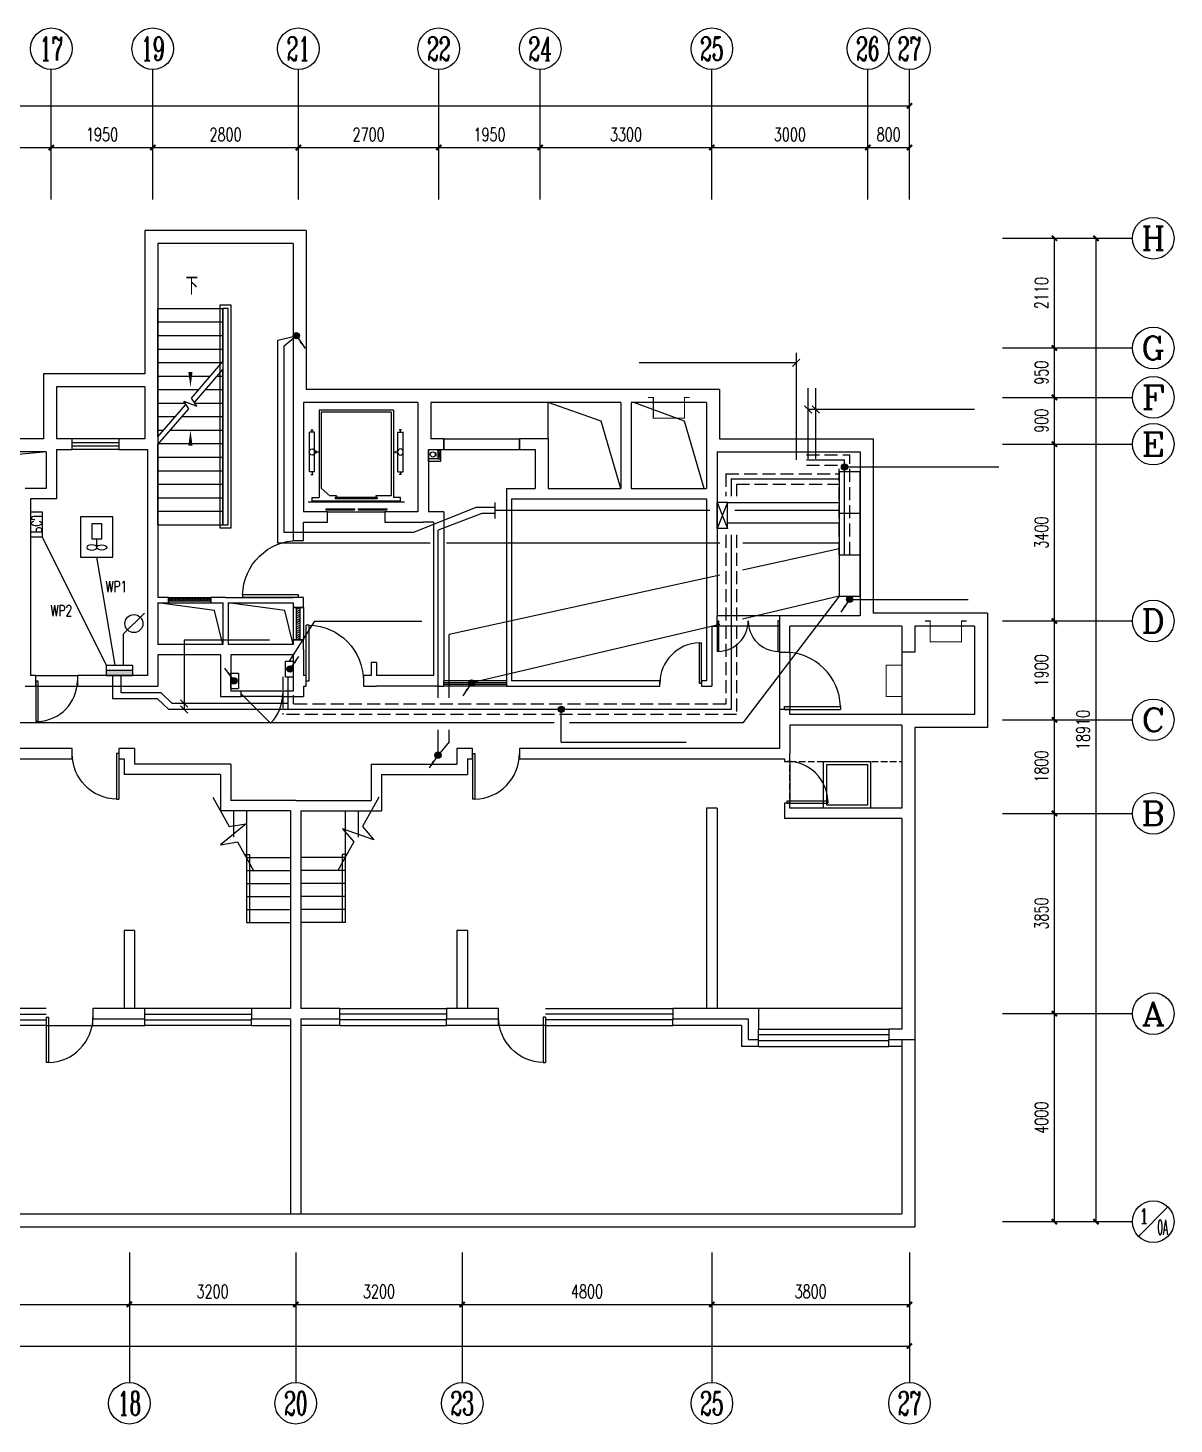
# Model space of a CAD drawing. Extents: x 4483303 to 4539489, y -357872 to -329812.
# Drawn here: x 4517452 to 4539489, y -356658 to -329812 of the extents above; entities that cross this region are included whole.
import ezdxf
from ezdxf.enums import TextEntityAlignment as Align

# ---------------------------------------------------------------- set-up
doc = ezdxf.new("R2010")
doc.units = 0
doc.header["$LTSCALE"] = 1000
doc.header["$MEASUREMENT"] = 0
doc.linetypes.add('2标准层左边户_t8$0$DASH', pattern=[0.35, 0.25, -0.1])
doc.linetypes.add('DASH', pattern=[0.35, 0.25, -0.1])
for name, color, linetype in [('LAYER1', 4, 'Continuous'), ('LAYER11', 7, 'Continuous'), ('LAYER2', 7, 'Continuous'), ('LAYER3', 7, 'Continuous'), ('LAYER6', 7, 'Continuous'), ('LAYER7', 7, 'Continuous'), ('LH', 3, 'Continuous'), ('SURFACE', 6, 'Continuous'), ('TEL_TEXT', 7, 'Continuous'), ('VP', 7, 'Continuous'), ('图层1', 7, 'Continuous'), ('图层2', 7, 'Continuous'), ('图层4', 7, 'Continuous'), ('图层6', 7, 'Continuous')]:
    doc.layers.add(name, color=color, linetype=linetype)
doc.styles.add('_HZTXT', font='simplex.shx', dxfattribs={"width": 0.8, "bigfont": 'HZTXT.shx'})
doc.styles.add('_TCH_AXIS', font='COMPLEX', dxfattribs={"bigfont": 'GBCBIG'})
doc.styles.add('_TCH_DIM', font='SIMPLEX', dxfattribs={"bigfont": 'GBCBIG'})
doc.styles.add('_TCH_DIM_T3', font='SIMPLEX', dxfattribs={"width": 0.705882, "bigfont": 'GBCBIG'})

# ---------------------------------------------------------------- blocks, each defined once
blk = doc.blocks.new('A$C22867956')
at = {"layer": '图层1'}
blk.add_hatch(color=4, dxfattribs=at).paths.add_polyline_path([(200, 500), (100, 500), (100, 0), (200, 0)])
at = {"layer": 'LAYER1', "color": 7, "linetype": 'Continuous', "ltscale": 0.001}
for p, q in [((0, 0), (0, 500)), ((200, 0), (200, 500))]:
    blk.add_line(p, q, dxfattribs=at)
at = {"layer": 'LAYER7', "color": 7}
for p, q in [((0, 500), (200, 500)), ((200, 0), (0, 0))]:
    blk.add_line(p, q, dxfattribs=at)
at = {"layer": '图层1', "color": 4}
blk.add_line((100, 500), (100, 0), dxfattribs=at)
blk = doc.blocks.new('A$C0D7F08BC')
at = {"layer": 'LAYER7', "color": 3, "linetype": 'Continuous', "ltscale": 0.001}
for p, q in [((0, 800), (0, 0)), ((400, 800), (0, 800)), ((400, 800), (0, 800)), ((400, 800), (0, 800)), ((400, 0), (400, 800)), ((400, 0), (0, 0)), ((400, 0), (0, 0))]:
    blk.add_line(p, q, dxfattribs=at)
blk = doc.blocks.new('A$C0AAC2A4A')
at = {"layer": 'VP', "color": 3}
for p, q in [((480, 225), (0, 225)), ((0, 0), (0, 225)), ((480, 0), (0, 0)), ((480, 0), (480, 225))]:
    blk.add_line(p, q, dxfattribs=at)
at = {"layer": 'LAYER7', "color": 7, "linetype": 'Continuous', "ltscale": 0.001, "style": '_HZTXT', "width": 0.7}
blk.add_text('PCJ', height=200, dxfattribs=at).set_placement((66, 16, 0))
blk = doc.blocks.new('_ArchTick')
at = {"color": 0, "linetype": 'ByBlock', "const_width": 0.4}
blk.add_lwpolyline([(-0.5, -0.5), (0.5, 0.5)], dxfattribs=at)
blk = doc.blocks.new('A$C489F0888')
at = {"layer": 'LAYER7', "color": 3, "linetype": 'Continuous', "ltscale": 0.001}
for p, q in [((0, 500), (0, 0)), ((0, 0), (200, 500)), ((200, 0), (0, 500)), ((0, 500), (200, 500)), ((200, 500), (200, 0)), ((0, 0), (200, 0))]:
    blk.add_line(p, q, dxfattribs=at)
blk = doc.blocks.new('A$C0DC446C9')
at = {"layer": 'LAYER6', "color": 7}
blk.add_line((473, 275), (473, 522), dxfattribs=at)
at = {"layer": 'LAYER6', "color": 7, "elevation": 0}
blk.add_lwpolyline([(617, 522), (617, 958), (329, 958), (329, 522)], close=True, dxfattribs=at)
at = {"layer": 'LAYER7', "color": 3, "linetype": 'Continuous', "ltscale": 0.001}
for p, q in [((0, 1156, 0), (0, 0, 0)), ((934, 1156, 0), (0, 1156, 0)), ((934, 0, 0), (934, 1156, 0)), ((0, 0, 0), (934, 0, 0))]:
    blk.add_line(p, q, dxfattribs=at)
blk = doc.blocks.new('A$C7C604E3F')
at = {"layer": 'LAYER6', "color": 7, "extrusion": (0, 0, -1)}
blk.add_ellipse((184, 411), major_axis=(0, -95.5), ratio=0.518078, dxfattribs=at)
at = {"layer": 'LAYER6', "color": 7}
blk.add_ellipse((184, 220), major_axis=(0, 95.5), ratio=0.518078, dxfattribs=at)
at = {"layer": '图层2', "color": 4, "xscale": -0.6666599999880419, "yscale": 0.6666599999880419, "zscale": 0.6666600000000001, "rotation": 270}
blk.add_blockref('A$C0DC446C9', (0, 0), dxfattribs=at)
blk = doc.blocks.new('A$C71E732F8')
at = {"layer": '图层1', "color": 3}
for p, q in [((0, 300), (150, 300)), ((0, 0), (0, 300)), ((150, 300), (150, 0)), ((0, 0), (150, 0))]:
    blk.add_line(p, q, dxfattribs=at)
blk = doc.blocks.new('$TCHSYS$WIN2D')
for p, q in [((-0.5, 0.5), (0.5, 0.5)), ((0.5, 0.167), (-0.5, 0.167)), ((0.5, -0.167), (-0.5, -0.167)), ((-0.5, -0.5), (0.5, -0.5))]:
    blk.add_line(p, q)
blk = doc.blocks.new('$TCHSYS$DOOR2D')
for p, q in [((0.45, 0.975), (0.5, 0.975)), ((0.45, 0), (0.45, 0.975)), ((0.5, 0), (0.5, 0.975)), ((0.5, 0), (0.45, 0))]:
    blk.add_line(p, q)
at = {"lineweight": 13}
blk.add_arc((0.475, 0), 0.975, 91.4693, 180, dxfattribs=at)
blk = doc.blocks.new('$WINLIB2D$00000039')
at = {"color": 0}
for points in [[(-0.5, 0.5), (-0.5, -0.5)], [(0.5, 0.5), (-0.5, 0.5)], [(0.5, -0.5), (0.5, 0.5)], [(-0.5, 0.167), (0.5, 0.167)], [(-0.452, -0.167), (-0.5, 0.084)], [(-0.384, -0.167), (-0.448, 0.167)], [(-0.316, -0.167), (-0.38, 0.167)], [(-0.248, -0.167), (-0.312, 0.167)], [(-0.18, -0.167), (-0.244, 0.167)], [(-0.112, -0.167), (-0.176, 0.167)], [(-0.044, -0.167), (-0.108, 0.167)], [(0.024, -0.167), (-0.04, 0.167)], [(0.092, -0.167), (0.028, 0.167)], [(0.16, -0.167), (0.096, 0.167)], [(0.228, -0.167), (0.164, 0.167)], [(0.296, -0.167), (0.232, 0.167)], [(0.364, -0.167), (0.3, 0.167)], [(0.432, -0.167), (0.368, 0.167)], [(0.5, -0.167), (0.436, 0.167)], [(-0.5, -0.167), (0.5, -0.167)], [(0.5, -0.5), (-0.5, -0.5)]]:
    blk.add_lwpolyline(points, dxfattribs=at)
blk = doc.blocks.new('$DorLib2D$00000114')
at = {"color": 0}
blk.add_line((0.5, 0), (-0.207, 0.707), dxfattribs=at)
blk.add_arc((0.5, 0), 1, 135, 180, dxfattribs=at)
blk = doc.blocks.new('$DorLib2D$00000001')
for p, q in [((0.45, 0.975), (0.5, 0.975)), ((0.45, 0), (0.45, 0.975)), ((0.5, 0), (0.5, 0.975)), ((0.5, 0), (0.45, 0))]:
    blk.add_line(p, q)
at = {"lineweight": 13}
blk.add_arc((0.475, 0), 0.975, 91.4693, 180, dxfattribs=at)
blk = doc.blocks.new('$DORLIB2D$00000127')
at = {"color": 0}
for points in [[(-0.533, 0.795), (-0.533, 0.69)], [(-0.033, 0.795), (-0.533, 0.795)], [(-0.033, 0.795), (-0.033, 0.69)], [(0.533, 0.795), (0.033, 0.795)], [(0.033, 0.795), (0.033, 0.69)], [(0.533, 0.795), (0.533, 0.69)], [(-0.033, 0.69), (-0.533, 0.69)], [(0.5, 0.5), (-0.5, 0.5)], [(0.533, 0.69), (0.033, 0.69)]]:
    blk.add_lwpolyline(points, dxfattribs=at)
blk = doc.blocks.new('$DorLib2D$00000002')
for p, q in [((-0.5, 0), (-0.5, 0.4875)), ((-0.475, 0.4875), (-0.5, 0.4875)), ((-0.475, 0), (-0.475, 0.4875)), ((0.475, 0), (0.475, 0.4875)), ((0.475, 0.4875), (0.5, 0.4875)), ((0.5, 0), (0.5, 0.4875)), ((-0.5, 0), (-0.475, 0)), ((0.5, 0), (0.475, 0))]:
    blk.add_line(p, q)
at = {"lineweight": 13}
for centre, start, end in [((-0.4875, 0), 0, 88.53072), ((0.4875, 0), 91.46928, 180)]:
    blk.add_arc(centre, 0.4875, start, end, dxfattribs=at)

msp = doc.modelspace()

# ---------------------------------------------------------------- hatches: boundary and pattern name
at = {"layer": 'LAYER3'}
h = msp.add_hatch(color=0, dxfattribs=at)
edge = h.paths.add_edge_path()
edge.add_arc((4522612, -335731), 60, 0, 360)
h = msp.add_hatch(color=0, dxfattribs=at)
edge = h.paths.add_edge_path()
edge.add_arc((4533152, -338254), 60, 0, 360)
h = msp.add_hatch(color=0, dxfattribs=at)
edge = h.paths.add_edge_path()
edge.add_arc((4533252, -340801), 60, 0, 360)
h = msp.add_hatch(color=0, dxfattribs=at)
edge = h.paths.add_edge_path()
edge.add_arc((4522492, -342141), 60, 0, 360)
h = msp.add_hatch(color=0, dxfattribs=at)
edge = h.paths.add_edge_path()
edge.add_arc((4521412, -342366), 60, 0, 360)
h = msp.add_hatch(color=0, dxfattribs=at)
edge = h.paths.add_edge_path()
edge.add_arc((4525984, -342406), 60, 0, 360)
h = msp.add_hatch(color=0, dxfattribs=at)
edge = h.paths.add_edge_path()
edge.add_arc((4527706, -342916), 60, 0, 360)
h = msp.add_hatch(color=0, dxfattribs=at)
edge = h.paths.add_edge_path()
edge.add_arc((4525337, -343796), 60, 0, 360)

# ---------------------------------------------------------------- linework, layer by layer
at = {"color": 7}
for p, q in [((4517902, -333112), (4517902, -330612)), ((4519852, -333112), (4519852, -330612)), ((4522652, -333112), (4522652, -330612)), ((4525352, -333112), (4525352, -330612)), ((4527302, -333112), (4527302, -330612)), ((4530602, -333112), (4530602, -330612)), ((4533602, -333112), (4533602, -330612)), ((4534402, -333112), (4534402, -330612)), ((4534402, -333112), (4534402, -331062)), ((4487202, -331312), (4534402, -331312)), ((4517902, -333112), (4517902, -331862)), ((4517902, -333112), (4517902, -331862)), ((4519852, -333112), (4519852, -331862)), ((4519852, -333112), (4519852, -331862)), ((4522652, -333112), (4522652, -331862)), ((4522652, -333112), (4522652, -331862)), ((4525352, -333112), (4525352, -331862)), ((4525352, -333112), (4525352, -331862)), ((4527302, -333112), (4527302, -331862)), ((4527302, -333112), (4527302, -331862)), ((4530602, -333112), (4530602, -331862)), ((4530602, -333112), (4530602, -331862)), ((4533602, -333112), (4533602, -331862)), ((4533602, -333112), (4533602, -331862)), ((4534402, -333112), (4534402, -331862)), ((4514602, -332112), (4517902, -332112)), ((4517902, -332112), (4519852, -332112)), ((4519852, -332112), (4522652, -332112)), ((4522652, -332112), (4525352, -332112)), ((4525352, -332112), (4527302, -332112)), ((4527302, -332112), (4530602, -332112)), ((4530602, -332112), (4533602, -332112)), ((4533602, -332112), (4534402, -332112)), ((4519702, -333706), (4519702, -336466)), ((4522802, -333706), (4519702, -333706)), ((4519952, -333956), (4519952, -336566)), ((4522552, -333956), (4519952, -333956)), ((4522552, -333956), (4522552, -336916)), ((4522802, -333706), (4522802, -336766)), ((4536189, -333856), (4538689, -333856)), ((4536189, -333856), (4538239, -333856)), ((4536189, -333856), (4537439, -333856)), ((4537189, -335966), (4537189, -333856)), ((4537989, -352766), (4537989, -333856)), ((4519952, -337672), (4519952, -335206)), ((4519952, -335206), (4521202, -335206)), ((4521202, -336228), (4521202, -335206)), ((4519952, -335466), (4521202, -335466)), ((4519952, -335726), (4521202, -335726)), ((4519952, -335986), (4521202, -335986)), ((4536189, -335966), (4538689, -335966)), ((4536189, -335966), (4537439, -335966)), ((4536189, -335966), (4537439, -335966)), ((4537189, -336916), (4537189, -335966)), ((4519952, -336246), (4521186, -336246)), ((4520594, -336931), (4521202, -336228)), ((4520652, -337016), (4521202, -336381)), ((4521202, -339366), (4521202, -336381)), ((4517752, -336466), (4517752, -337716)), ((4519702, -336466), (4517752, -336466)), ((4519952, -336506), (4520961, -336506)), ((4519952, -336566), (4519952, -337816)), ((4521093, -336506), (4521202, -336506)), ((4518002, -336716), (4518002, -337716)), ((4519702, -336716), (4518002, -336716)), ((4519702, -336716), (4519702, -337716)), ((4519952, -336766), (4520736, -336766)), ((4520868, -336766), (4521202, -336766)), ((4522552, -336916), (4522552, -339216)), ((4525052, -336766), (4522802, -336766)), ((4528952, -336766), (4525052, -336766)), ((4530752, -336766), (4528952, -336766)), ((4530752, -336766), (4530752, -337716)), ((4536189, -336916), (4538689, -336916)), ((4536189, -336916), (4537439, -336916)), ((4536189, -336916), (4537439, -336916)), ((4537189, -337816), (4537189, -336916)), ((4519952, -337026), (4520472, -337026)), ((4519952, -337672), (4520489, -337051)), ((4519952, -337824), (4520547, -337137)), ((4520547, -337137), (4520447, -336989)), ((4520447, -336989), (4520698, -337085)), ((4520698, -337085), (4520594, -336931)), ((4520659, -337026), (4521202, -337026)), ((4522752, -337016), (4522752, -339116)), ((4524952, -337016), (4522752, -337016)), ((4524479, -337164), (4523050, -337164)), ((4523050, -337164), (4523050, -338839)), ((4524479, -337164), (4524479, -338839)), ((4524952, -337016), (4524952, -337816)), ((4525202, -337016), (4525202, -337716)), ((4528852, -337016), (4525202, -337016)), ((4527452, -337716), (4527452, -337016)), ((4528852, -337016), (4528852, -338666)), ((4529052, -337016), (4529052, -338666)), ((4530502, -337016), (4529052, -337016)), ((4530502, -337016), (4530502, -337816)), ((4519952, -337286), (4520286, -337286)), ((4520418, -337286), (4521202, -337286)), ((4524437, -337202), (4523092, -337202)), ((4523092, -337202), (4523092, -338660)), ((4524437, -337202), (4524437, -338808)), ((4517752, -337716), (4514602, -337716)), ((4518302, -337716), (4518002, -337716)), ((4518302, -337916), (4518302, -337716)), ((4519702, -337716), (4519202, -337716)), ((4519202, -337716), (4519202, -337916)), ((4519952, -337546), (4520061, -337546)), ((4520193, -337546), (4521202, -337546)), ((4522865, -338345), (4522865, -337588)), ((4522965, -337588), (4522865, -337588)), ((4522892, -337538), (4522938, -337538)), ((4522915, -337588), (4522915, -337538)), ((4522965, -338345), (4522965, -337588)), ((4524564, -338345), (4524564, -337588)), ((4524564, -337588), (4524664, -337588)), ((4524637, -337538), (4524591, -337538)), ((4524614, -337588), (4524614, -337538)), ((4524664, -338345), (4524664, -337588)), ((4525452, -337716), (4525202, -337716)), ((4525452, -337916), (4525452, -337716)), ((4525452, -337716, 800), (4526902, -337716, 800)), ((4527452, -337716), (4526902, -337716)), ((4526902, -337716), (4526902, -337916)), ((4527452, -337716), (4527452, -338666)), ((4530752, -337716), (4533702, -337716)), ((4533702, -337716), (4533702, -341066)), ((4517802, -337966), (4514702, -337966)), ((4517802, -337966), (4517802, -338666)), ((4518002, -337916), (4518002, -338866)), ((4518002, -337916), (4518302, -337916)), ((4519202, -337916), (4519752, -337916)), ((4519752, -337916), (4519752, -340866)), ((4519952, -337816), (4519952, -340766)), ((4519952, -339366), (4519952, -337824)), ((4519968, -337806), (4521202, -337806)), ((4522999, -337990), (4522999, -337944)), ((4523050, -337967), (4522999, -337967)), ((4524479, -337967), (4524530, -337967)), ((4524530, -337990), (4524530, -337944)), ((4524952, -337816), (4524952, -339116)), ((4525152, -337916), (4525452, -337916)), ((4525152, -337916), (4525152, -339116)), ((4525452, -337916, 800), (4526902, -337916, 800)), ((4526902, -337916), (4527202, -337916)), ((4527202, -337916), (4527202, -338666)), ((4530502, -337816), (4530502, -338666)), ((4530702, -337966), (4533452, -337966)), ((4530702, -337966), (4530702, -338766)), ((4533452, -337966), (4533452, -341116)), ((4536189, -337816), (4538689, -337816)), ((4536189, -337816), (4537439, -337816)), ((4536189, -337816), (4537439, -337816)), ((4537189, -341216), (4537189, -337816)), ((4519952, -338066), (4521202, -338066)), ((4519952, -338326), (4521202, -338326)), ((4522965, -338345), (4522865, -338345)), ((4522892, -338396), (4522938, -338396)), ((4522915, -338345), (4522915, -338396)), ((4524564, -338345), (4524664, -338345)), ((4524637, -338396), (4524591, -338396)), ((4524614, -338345), (4524614, -338396)), ((4517802, -338666), (4517402, -338666)), ((4519952, -338586), (4521202, -338586)), ((4523255, -338808), (4523092, -338660)), ((4526652, -338666), (4527202, -338666)), ((4526652, -338666), (4526652, -342366)), ((4527452, -338666), (4528852, -338666)), ((4529052, -338666), (4530502, -338666)), ((4530702, -338766), (4530702, -341116)), ((4517502, -338866), (4517502, -342266)), ((4518002, -338866), (4517502, -338866)), ((4519952, -338846), (4521202, -338846)), ((4524690, -338932), (4522840, -338932)), ((4522915, -338839), (4523050, -338839)), ((4522915, -338909), (4522915, -338839)), ((4524614, -338909), (4522915, -338909)), ((4523386, -338808), (4523255, -338808)), ((4524168, -338839), (4523361, -338839)), ((4523361, -338839), (4523361, -338870)), ((4524168, -338870), (4523361, -338870)), ((4523386, -338808), (4523386, -338839)), ((4524143, -338808), (4524143, -338839)), ((4524437, -338808), (4524143, -338808)), ((4524168, -338839), (4524168, -338870)), ((4524614, -338839), (4524479, -338839)), ((4524614, -338909), (4524614, -338839)), ((4526752, -338866), (4527302, -338866)), ((4526752, -338866), (4526752, -342366)), ((4527302, -338866), (4528952, -338866)), ((4528952, -338866), (4530502, -338866)), ((4530502, -338866), (4530502, -341216)), ((4519952, -339106), (4521202, -339106)), ((4522552, -339216), (4522552, -339666)), ((4523215, -339116), (4522752, -339116)), ((4522752, -339666), (4522752, -339316)), ((4522752, -339316), (4523215, -339316)), ((4523215, -339316), (4523215, -339116)), ((4524952, -339116), (4524315, -339116)), ((4524315, -339116), (4524315, -339316)), ((4524315, -339316), (4525052, -339316)), ((4525252, -339316), (4525052, -339316)), ((4525452, -339116), (4525152, -339116)), ((4525252, -339316), (4525252, -342266)), ((4525452, -339116), (4525452, -342366)), ((4519952, -339366), (4521202, -339366)), ((4522552, -339666), (4522752, -339666)), ((4519752, -340866), (4519752, -341766)), ((4520152, -340766), (4519952, -340766)), ((4519952, -340866), (4520152, -340866)), ((4519952, -340866), (4519952, -341666)), ((4520152, -340866), (4520152, -340766)), ((4521251, -340766), (4520972, -340766)), ((4520972, -340766), (4520972, -340866)), ((4520972, -340866), (4521202, -340866)), ((4521202, -340866), (4521202, -341666)), ((4521251, -340766), (4522552, -340766)), ((4521302, -340866), (4521302, -341666)), ((4521302, -340866), (4522552, -340866)), ((4522752, -340766), (4522552, -340766)), ((4522552, -340866), (4522552, -340956)), ((4522752, -340866), (4522752, -340766)), ((4522752, -340956), (4522752, -340866)), ((4522552, -340956), (4522752, -340956)), ((4530502, -341216), (4530502, -342366)), ((4531902, -341116), (4530702, -341116)), ((4530702, -341316), (4530702, -341116)), ((4532002, -341116), (4531902, -341116)), ((4531902, -341116), (4531902, -341316)), ((4533452, -341116), (4532002, -341116)), ((4534402, -341066), (4533702, -341066)), ((4535902, -341066), (4534402, -341066)), ((4535902, -341066), (4535902, -343266)), ((4536189, -341216), (4538689, -341216)), ((4536189, -341216), (4537439, -341216)), ((4536189, -341216), (4537439, -341216)), ((4537189, -343116), (4537189, -341216)), ((4530602, -341316), (4530702, -341316)), ((4530602, -341316), (4530602, -342466)), ((4531902, -341316), (4530702, -341316)), ((4531902, -341316), (4531902, -341816)), ((4533602, -341316), (4532102, -341316)), ((4532102, -341816), (4532102, -341316)), ((4534252, -341316), (4533602, -341316)), ((4534252, -341316), (4534252, -341816)), ((4534502, -341316), (4534502, -341816)), ((4535652, -341316), (4534502, -341316)), ((4535652, -341316), (4535652, -343016)), ((4521202, -341666), (4519952, -341666)), ((4522552, -341666), (4521302, -341666)), ((4522752, -341576), (4522552, -341576)), ((4522552, -341576), (4522552, -341666)), ((4522752, -341766), (4522752, -341576)), ((4519752, -341766), (4519752, -342266)), ((4521152, -341866), (4519952, -341866)), ((4519952, -341866), (4519952, -342466)), ((4521152, -341866), (4521152, -342666)), ((4522552, -341866), (4521352, -341866)), ((4521352, -341866), (4521352, -342566)), ((4522552, -341866), (4522552, -342366)), ((4522752, -341766), (4522752, -342266)), ((4524052, -342016), (4524052, -342266)), ((4524152, -342016), (4524052, -342016)), ((4524152, -342016), (4524152, -342266)), ((4531902, -341816), (4532102, -341816)), ((4531902, -341816), (4531902, -342916)), ((4532102, -341816), (4532102, -342916)), ((4534252, -341816), (4534252, -343016)), ((4534502, -341816), (4534252, -341816)), ((4517602, -342266), (4517502, -342266)), ((4517602, -342266), (4518402, -342266)), ((4517602, -342466), (4517602, -342266)), ((4519752, -342266), (4518402, -342266)), ((4518402, -342266), (4518402, -342466)), ((4522802, -342266), (4522752, -342266)), ((4522802, -342466), (4522802, -342266)), ((4524052, -342266), (4523902, -342266)), ((4523902, -342266), (4523902, -342466)), ((4525252, -342266), (4524152, -342266)), ((4517402, -342466), (4517602, -342466)), ((4517602, -342466), (4518402, -342466)), ((4518402, -342466), (4519952, -342466)), ((4522552, -342366), (4522552, -342566)), ((4522752, -342466), (4522802, -342466)), ((4522752, -342466), (4522752, -342666)), ((4523902, -342466), (4524152, -342466)), ((4525352, -342466), (4524152, -342466)), ((4525352, -342466), (4525452, -342466)), ((4525452, -342466), (4525452, -342366)), ((4526652, -342366), (4526652, -342466)), ((4526652, -342466), (4526752, -342466)), ((4529602, -342366), (4526752, -342366)), ((4526752, -342466), (4529602, -342466)), ((4529602, -342466), (4529602, -342366)), ((4530502, -342366), (4530402, -342366)), ((4530402, -342366), (4530402, -342466)), ((4530402, -342466), (4530602, -342466)), ((4521152, -342666), (4521552, -342666)), ((4521552, -342566), (4521352, -342566)), ((4521552, -342666), (4521552, -342566)), ((4522352, -342566), (4521552, -342566)), ((4522352, -342666), (4521552, -342666)), ((4522552, -342566), (4522352, -342566)), ((4522352, -342566), (4522352, -342666)), ((4522352, -342666), (4522752, -342666)), ((4532102, -342916), (4531902, -342916)), ((4531902, -342916), (4531902, -343116)), ((4532102, -343016), (4532102, -342916)), ((4534402, -343016), (4532102, -343016)), ((4535652, -343016), (4534402, -343016)), ((4531902, -343116), (4531902, -343666)), ((4532102, -343216), (4532102, -343766)), ((4534252, -343216), (4532102, -343216)), ((4534252, -343216), (4534252, -344816)), ((4534502, -343266), (4534502, -344916)), ((4535902, -343266), (4534502, -343266)), ((4536189, -343116), (4538689, -343116)), ((4536189, -343116), (4537439, -343116)), ((4536189, -343116), (4537439, -343116)), ((4537189, -344916), (4537189, -343116)), ((4513202, -343866), (4518302, -343866)), ((4518302, -343666), (4513302, -343666)), ((4518302, -343866), (4518302, -343666)), ((4519502, -343666), (4519202, -343666)), ((4519202, -343666), (4519202, -343866)), ((4519202, -343866), (4519302, -343866)), ((4519302, -343866), (4519302, -344166)), ((4519502, -343666), (4519502, -343966)), ((4525702, -343666), (4525702, -343966)), ((4526002, -343666), (4525702, -343666)), ((4525902, -343866), (4525902, -344166)), ((4525902, -343866), (4526002, -343866)), ((4526002, -343866), (4526002, -343666)), ((4531902, -343666), (4526902, -343666)), ((4526902, -343666), (4526902, -343866)), ((4526902, -343866), (4532002, -343866)), ((4532002, -343866), (4532002, -343916)), ((4532102, -343916), (4532102, -343766)), ((4521152, -344166), (4519302, -344166)), ((4521352, -343966), (4519502, -343966)), ((4521152, -344166), (4521152, -344866)), ((4521352, -343966), (4521352, -344666)), ((4524052, -343966), (4525702, -343966)), ((4524052, -343966), (4524052, -344666)), ((4524252, -344166), (4525902, -344166)), ((4524252, -344166), (4524252, -344866)), ((4532002, -343916), (4532102, -343916)), ((4532102, -343916), (4532102, -344716)), ((4522602, -344666), (4521352, -344666)), ((4522602, -344666), (4524052, -344666)), ((4522502, -344866), (4521152, -344866)), ((4521402, -344866), (4521402, -345370)), ((4521652, -344866), (4521652, -345766)), ((4522502, -344866), (4522502, -348666)), ((4522702, -344866), (4524252, -344866)), ((4522702, -344866), (4522702, -348666)), ((4523552, -344866), (4523552, -345766)), ((4523802, -344866), (4523802, -345370)), ((4530502, -344816), (4530502, -348666)), ((4530702, -344816), (4530502, -344816)), ((4530702, -344816), (4530702, -348666)), ((4532102, -344716), (4532002, -344716)), ((4532002, -344716), (4532002, -345016)), ((4532102, -344816), (4532102, -344716)), ((4534252, -344816), (4532102, -344816)), ((4534502, -344916), (4534502, -349266)), ((4536189, -344916), (4538689, -344916)), ((4536189, -344916), (4537439, -344916)), ((4536189, -344916), (4537439, -344916)), ((4537189, -348766), (4537189, -344916)), ((4534252, -345016), (4532002, -345016)), ((4534252, -345016), (4534252, -349066)), ((4521619, -345706), (4521712, -345706)), ((4521652, -345766), (4522502, -345766)), ((4521712, -345706), (4521712, -347016)), ((4523552, -345766), (4522702, -345766)), ((4523585, -345706), (4523492, -345706)), ((4523492, -345706), (4523492, -347016)), ((4521652, -346016), (4522502, -346016)), ((4523552, -346016), (4522702, -346016)), ((4521652, -346266), (4522502, -346266)), ((4523552, -346266), (4522702, -346266)), ((4521652, -346516), (4522502, -346516)), ((4523552, -346516), (4522702, -346516)), ((4521652, -346766), (4522502, -346766)), ((4523552, -346766), (4522702, -346766)), ((4521652, -347016), (4522502, -347016)), ((4523552, -347016), (4522702, -347016)), ((4519302, -347166), (4519302, -348666)), ((4519502, -347166), (4519302, -347166)), ((4519502, -347166), (4519502, -348666)), ((4525702, -347166), (4525702, -348666)), ((4525902, -347166), (4525702, -347166)), ((4525902, -347166), (4525902, -348666)), ((4519702, -348666), (4518702, -348666)), ((4518702, -348666), (4518702, -348866)), ((4519502, -348666), (4519302, -348666)), ((4519702, -348866), (4519702, -348666)), ((4522502, -348666), (4521752, -348666)), ((4521752, -348666), (4521752, -348866)), ((4523452, -348666), (4522702, -348666)), ((4523452, -348866), (4523452, -348666)), ((4526502, -348666), (4525502, -348666)), ((4525502, -348666), (4525502, -348866)), ((4525902, -348666), (4525702, -348666)), ((4526502, -348866), (4526502, -348666)), ((4531502, -348666), (4529852, -348666)), ((4529852, -348666), (4529852, -348866)), ((4530702, -348666), (4530502, -348666)), ((4534252, -348666), (4531502, -348666)), ((4531502, -348666), (4531502, -349066)), ((4517802, -348996), (4518702, -348996)), ((4518702, -348866), (4519702, -348866)), ((4521752, -348866), (4522502, -348866)), ((4522502, -348866), (4522502, -352616)), ((4522702, -348866), (4523452, -348866)), ((4522702, -348866), (4522702, -352616)), ((4525502, -348866), (4526502, -348866)), ((4527402, -348996), (4526502, -348996)), ((4529852, -348866), (4531302, -348866)), ((4531302, -348866), (4531302, -349266)), ((4536189, -348766), (4538689, -348766)), ((4536189, -348766), (4537439, -348766)), ((4536189, -348766), (4537439, -348766)), ((4537189, -352766), (4537189, -348766)), ((4531302, -349266), (4531502, -349266)), ((4531502, -349266), (4531502, -349066)), ((4531502, -349066), (4531502, -349066)), ((4534252, -349066), (4534002, -349066)), ((4534002, -349066), (4534002, -349266)), ((4534002, -349266), (4534502, -349266)), ((4534252, -349266), (4534252, -352616)), ((4534502, -349266), (4534502, -352866)), ((4538807, -353049), (4539372, -352483)), ((4510802, -352616), (4522602, -352616)), ((4522602, -352616), (4534252, -352616)), ((4510802, -352866), (4522602, -352866)), ((4522602, -352866), (4534502, -352866)), ((4536189, -352766), (4538689, -352766)), ((4536189, -352766), (4538239, -352766)), ((4536189, -352766), (4537439, -352766)), ((4519402, -353358), (4519402, -355858)), ((4519402, -353358), (4519402, -354608)), ((4519402, -353358), (4519402, -354608)), ((4522602, -353358), (4522602, -355858)), ((4522602, -353358), (4522602, -354608)), ((4522602, -353358), (4522602, -354608)), ((4525802, -353358), (4525802, -355858)), ((4525802, -353358), (4525802, -354608)), ((4525802, -353358), (4525802, -354608)), ((4530602, -353358), (4530602, -355858)), ((4530602, -353358), (4530602, -354608)), ((4530602, -353358), (4530602, -354608)), ((4534402, -353358), (4534402, -355858)), ((4534402, -353358), (4534402, -355408)), ((4534402, -353358), (4534402, -354608)), ((4514602, -354358), (4519402, -354358)), ((4519402, -354358), (4522602, -354358)), ((4522602, -354358), (4525802, -354358)), ((4525802, -354358), (4530602, -354358)), ((4530602, -354358), (4534402, -354358)), ((4487202, -355158), (4534402, -355158))]:
    msp.add_line(p, q, dxfattribs=at)
at = {"color": 7, "linetype": 'DASH'}
for p, q in [((4525452, -337716), (4525452, -337916)), ((4526902, -337916), (4526902, -337716))]:
    msp.add_line(p, q, dxfattribs=at)
at = {"color": 7, "linetype": '2标准层左边户_t8$0$DASH', "ltscale": 10}
for p, q in [((4525382, -338096), (4525332, -337946)), ((4525332, -338096), (4525382, -337946))]:
    msp.add_line(p, q, dxfattribs=at)
at = {"color": 7}
for points in [[(4520577, -335046, 0, 0, 0), (4520577, -336726, 0, 80, 0), (4520577, -336426, 0, 0, 0)], [(4520577, -339526, 0, 0, 0), (4520577, -337546, 0, 80, 0), (4520577, -337846, 0, 0, 0)]]:
    msp.add_lwpolyline(points, format="xyseb", dxfattribs=at)
for points in [[(4521362, -335146), (4521142, -335146), (4521142, -339426), (4521362, -339426)], [(4521302, -335206), (4521202, -335206), (4521202, -339366), (4521302, -339366)], [(4525291, -338039), (4525301, -338039), (4525301, -337989), (4525291, -337989)], [(4533652, -344816), (4532752, -344816), (4532752, -343916), (4533652, -343916)], [(4533592, -344756), (4532812, -344756), (4532812, -343976), (4533592, -343976)]]:
    msp.add_lwpolyline(points, close=True, dxfattribs=at)
at = {"color": 7, "const_width": 20}
for points in [[(4530177, -336916), (4530077, -336916), (4530077, -337316), (4529477, -337316), (4529477, -336916), (4529377, -336916)], [(4534702, -341216), (4534802, -341216), (4534802, -341616), (4535402, -341616), (4535402, -341216), (4535502, -341216)], [(4534252, -342066), (4533952, -342066), (4533952, -342666), (4534252, -342666)]]:
    msp.add_lwpolyline(points, dxfattribs=at)
at = {"color": 7}
for points in [[(4528852, -338666), (4528475, -337371), (4527452, -337016)], [(4530452, -338666), (4530075, -337371), (4529102, -337016)], [(4514752, -338666), (4515118, -338204), (4517752, -337966)], [(4525382, -337916), (4525382, -338146), (4525152, -338146)], [(4525332, -337916), (4525332, -338096), (4525152, -338096)], [(4525152, -338146), (4525152, -337916), (4525382, -337916)], [(4521202, -341666), (4521040, -341015), (4519952, -340866)], [(4522552, -341666), (4522390, -341015), (4521302, -340866)], [(4521006, -344604), (4521320, -345169), (4521651, -345116), (4521154, -345519), (4521484, -345464), (4521798, -346029)], [(4524198, -344604), (4523884, -345169), (4524104, -345422), (4523499, -345213), (4523720, -345464), (4523406, -346029)], [(4521652, -345766), (4521652, -347016)], [(4523552, -345766), (4523552, -347016)]]:
    msp.add_lwpolyline(points, dxfattribs=at)
at = {"color": 7, "linetype": '2标准层左边户_t8$0$DASH', "ltscale": 10}
msp.add_lwpolyline([(4525382, -338096), (4525382, -337946), (4525332, -337946), (4525332, -338096)], close=True, dxfattribs=at)
at = {"color": 7, "linetype": 'DASH', "ltscale": 0.5}
msp.add_lwpolyline([(4532102, -343916), (4534252, -343916), (4534252, -344816), (4532102, -344816)], close=True, dxfattribs=at)
at = {"color": 7}
for centre in [(4517902, -330212), (4519852, -330212), (4522652, -330212), (4525352, -330212), (4527302, -330212), (4530602, -330212), (4533602, -330212), (4534402, -330212), (4539089, -333856), (4539089, -335966), (4539089, -336916), (4539089, -337816), (4539089, -341216), (4539089, -343116), (4539089, -344916), (4539089, -348766), (4539089, -352766), (4519402, -356258), (4522602, -356258), (4525802, -356258), (4530602, -356258), (4534402, -356258)]:
    msp.add_circle(centre, 400, dxfattribs=at)
at = {"color": 7, "ltscale": 30}
msp.add_circle((4525239, -338013), 50, dxfattribs=at)
at = {"color": 7}
msp.add_ellipse((4522915, -337967), major_axis=(0, 60.1), ratio=0.918919, start_param=4.712389, end_param=10.995574, dxfattribs=at)
at = {"color": 7, "extrusion": (0, 0, -1)}
msp.add_ellipse((4524614, -337967), major_axis=(0, 60.1), ratio=0.918919, start_param=-1.570796, end_param=4.712389, dxfattribs=at)
at = {"layer": 'LAYER1', "color": 3}
msp.add_line((4519286, -341470), (4519693, -341063), dxfattribs=at)
msp.add_circle((4519490, -341266), 173, dxfattribs=at)
at = {"layer": 'LAYER11', "color": 7}
for p, q in [((4532227, -336250), (4529205, -336250)), ((4535649, -337151), (4532453, -337151))]:
    msp.add_line(p, q, dxfattribs=at)
at = {"layer": 'LAYER2', "color": 7, "linetype": 'DASH'}
for p, q in [((4532421, -338020), (4533252, -338020)), ((4532421, -338220), (4533052, -338220)), ((4533052, -339941), (4533052, -338220)), ((4533252, -339941), (4533252, -338020)), ((4530874, -338384), (4530874, -338817)), ((4530874, -338384), (4533052, -338384)), ((4531074, -338584), (4531074, -338817)), ((4531074, -338584), (4533052, -338584)), ((4530874, -339556), (4530874, -342816)), ((4531074, -339556), (4531074, -343016)), ((4522352, -342291), (4522352, -343016)), ((4522552, -342291), (4522552, -342816)), ((4530874, -342816), (4522552, -342816)), ((4531074, -343016), (4522352, -343016))]:
    msp.add_line(p, q, dxfattribs=at)
at = {"layer": 'LAYER3', "color": 0}
for p, q in [((4522646, -335780), (4522784, -335977)), ((4533217, -340850), (4533079, -341046)), ((4522526, -342092), (4522664, -341896)), ((4521378, -342317), (4521240, -342121)), ((4525949, -342455), (4525811, -342652)), ((4525303, -343845), (4525165, -344042))]:
    msp.add_line(p, q, dxfattribs=at)
for points in [[(4522784, -335977, 0, 40, 0), (4522696, -335850, 40, 40, 0)], [(4533079, -341046, 0, 40, 0), (4533168, -340920, 40, 40, 0)], [(4522664, -341896, 0, 40, 0), (4522576, -342022, 40, 40, 0)], [(4521240, -342121, 0, 40, 0), (4521329, -342247, 40, 40, 0)], [(4525811, -342652, 0, 40, 0), (4525900, -342525, 40, 40, 0)], [(4525165, -344042, 0, 40, 0), (4525254, -343915, 40, 40, 0)]]:
    msp.add_lwpolyline(points, format="xyseb", dxfattribs=at)
for centre in [(4522612, -335731), (4533152, -338254), (4533252, -340801), (4522492, -342141), (4521412, -342366), (4525984, -342406), (4527706, -342916), (4525337, -343796)]:
    msp.add_circle(centre, 60, dxfattribs=at)
at = {"layer": 'LH', "color": 7, "linetype": 'ByBlock'}
for p, q in [((4532156, -336320), (4532297, -336179)), ((4532524, -337221), (4532382, -337080)), ((4532674, -337221), (4532532, -337080)), ((4520529, -342872), (4520387, -342730)), ((4520529, -342987), (4520387, -342846))]:
    msp.add_line(p, q, dxfattribs=at)
at = {"layer": 'SURFACE'}
for p, q in [((4518702, -348996), (4518702, -348866)), ((4518702, -348996), (4519702, -348996)), ((4519702, -348996), (4519702, -348866)), ((4521752, -348996), (4521752, -348866)), ((4521752, -348996), (4522502, -348996)), ((4523452, -348996), (4522702, -348996)), ((4523452, -348996), (4523452, -348866)), ((4525502, -348996), (4525502, -348866)), ((4526502, -348996), (4525502, -348996)), ((4526502, -348996), (4526502, -348866)), ((4529852, -348996), (4529852, -348866)), ((4531172, -348996), (4529852, -348996)), ((4531172, -348996), (4531172, -349396)), ((4531502, -349396), (4531502, -349266)), ((4534002, -349396), (4534002, -349266)), ((4531502, -349396), (4531172, -349396)), ((4534252, -349396), (4534002, -349396))]:
    msp.add_line(p, q, dxfattribs=at)
at = {"layer": 'TEL_TEXT', "color": 0}
for p, q in [((4533152, -338254), (4536118, -338254)), ((4533312, -340801), (4535532, -340801)), ((4522963, -341219), (4522477, -341991)), ((4522963, -341219), (4525025, -341219)), ((4527706, -343546), (4527706, -342916)), ((4527706, -343546), (4530111, -343546))]:
    msp.add_line(p, q, dxfattribs=at)
at = {"layer": 'TEL_TEXT'}
for p, q in [((4522099, -341586), (4520458, -341586)), ((4520458, -341586), (4520458, -342916))]:
    msp.add_line(p, q, dxfattribs=at)
at = {"layer": '图层1', "color": 4}
for p, q in [((4522259, -335814), (4522612, -335731)), ((4522259, -339721), (4522259, -335814)), ((4522379, -335925), (4522612, -335731)), ((4522379, -339512), (4522379, -335925)), ((4532227, -338115), (4532227, -336062)), ((4532453, -338099), (4532453, -336740)), ((4532603, -338099), (4532603, -336740)), ((4526064, -339036), (4524867, -339512)), ((4526428, -339036), (4526064, -339036)), ((4530902, -338937), (4532327, -338937)), ((4532327, -338937), (4533052, -338937)), ((4526179, -339146), (4525337, -339471)), ((4526428, -339146), (4526179, -339146)), ((4530564, -339091), (4526428, -339091)), ((4530902, -339330), (4532327, -339330)), ((4533052, -339091), (4531042, -339091)), ((4532327, -339330), (4533052, -339330)), ((4518960, -342066), (4517727, -339597)), ((4524867, -339512), (4522379, -339512)), ((4525337, -342158), (4525337, -339471)), ((4525183, -339721), (4522259, -339721)), ((4530757, -339721), (4525500, -339721)), ((4532327, -339721), (4531197, -339721)), ((4533052, -339721), (4532327, -339721)), ((4533052, -339829), (4532327, -339988)), ((4518773, -339986, 0), (4519122, -342066)), ((4532327, -339988), (4531194, -340236)), ((4530754, -340333), (4525551, -341473)), ((4533052, -340741), (4531194, -341178)), ((4533052, -340741), (4531196, -343172)), ((4519286, -341470), (4519286, -342066)), ((4525551, -342696), (4525551, -341473)), ((4530754, -341282), (4525984, -342406)), ((4519077, -342266), (4519077, -342715)), ((4519247, -342600), (4519247, -342266)), ((4525337, -342696), (4525337, -342158)), ((4519945, -342715), (4519077, -342715)), ((4520013, -342600), (4519247, -342600)), ((4520160, -342916), (4519945, -342715)), ((4520228, -342801), (4520013, -342600)), ((4522452, -342801), (4520228, -342801)), ((4522452, -342916), (4520160, -342916)), ((4527573, -343172), (4515330, -343172)), ((4525337, -343796), (4525337, -343309)), ((4525551, -343540), (4525551, -343309)), ((4531196, -343172), (4527868, -343172)), ((4525551, -343540), (4525337, -343796))]:
    msp.add_line(p, q, dxfattribs=at)
at = {"layer": '图层1', "color": 1}
msp.add_line((4526428, -338936), (4526428, -339246), dxfattribs=at)
at = {"layer": '图层6', "color": 1}
for p, q in [((4532421, -338120), (4533152, -338120)), ((4533152, -339941), (4533152, -338120)), ((4530974, -338484), (4530974, -338817)), ((4530974, -338484), (4533052, -338484)), ((4530974, -339556), (4530974, -342916)), ((4522452, -342291), (4522452, -342916)), ((4530974, -342916), (4522452, -342916))]:
    msp.add_line(p, q, dxfattribs=at)

# ---------------------------------------------------------------- block references
at = {"color": 7, "xscale": 100, "yscale": 100, "zscale": 100}
for p in [(4534402, -331312), (4517902, -332112), (4519852, -332112), (4522652, -332112), (4525352, -332112), (4527302, -332112), (4530602, -332112), (4533602, -332112), (4534402, -332112), (4519402, -354358), (4522602, -354358), (4525802, -354358), (4530602, -354358), (4534402, -354358), (4534402, -355158)]:
    msp.add_blockref('_ArchTick', p, dxfattribs=at)
at = {"color": 7}
for name, p, xscale, yscale, zscale, rotation in [('_ArchTick', (4517902, -332112), 100, 100, 100, 180), ('_ArchTick', (4519852, -332112), 100, 100, 100, 180), ('_ArchTick', (4522652, -332112), 100, 100, 100, 180), ('_ArchTick', (4525352, -332112), 100, 100, 100, 180), ('_ArchTick', (4527302, -332112), 100, 100, 100, 180), ('_ArchTick', (4530602, -332112), 100, 100, 100, 180), ('_ArchTick', (4533602, -332112), 100, 100, 100, 180), ('_ArchTick', (4537189, -333856), 100, 100, 100, 90), ('_ArchTick', (4537989, -333856), 100, 100, 100, 90), ('_ArchTick', (4537189, -335966), 100, 100, 100, 90), ('_ArchTick', (4537189, -335966), 100, 100, 100, 270), ('_ArchTick', (4537189, -336916), 100, 100, 100, 90), ('_ArchTick', (4537189, -336916), 100, 100, 100, 270), ('$TCHSYS$WIN2D', (4518752, -337816), 900.0016447499946, -200, 200, 180), ('_ArchTick', (4537189, -337816), 100, 100, 100, 90), ('_ArchTick', (4537189, -337816), 100, 100, 100, 270), ('$DORLIB2D$00000127', (4523765, -339216), 1100, -200, 200, 180), ('$DorLib2D$00000001', (4522652, -340216), 1100, -1100, 200, 270.0000000000323), ('$WINLIB2D$00000039', (4520562, -340816), -820, -100, 100, 1.358437e-10), ('$WINLIB2D$00000039', (4522652, -341266), -620, -200, 200, 270.0000000000593), ('$DorLib2D$00000002', (4531302, -341216), 1200, 1200, 200, 180.0000000001739), ('_ArchTick', (4537189, -341216), 100, 100, 100, 90), ('_ArchTick', (4537189, -341216), 100, 100, 100, 270), ('$DorLib2D$00000001', (4523352, -342366), 1100, -1100, 200, 179.9999997403772), ('$DorLib2D$00000001', (4530002, -342416), -800, -800, 100, 180.0000000730056), ('$DorLib2D$00000001', (4532002, -342366), 1100, 1100, 200, 270.0000000007302), ('$DorLib2D$00000001', (4518002, -342366), -800, -800, 200, 1.85382785e-07), ('$TCHSYS$WIN2D', (4526052, -342416), 1200, 100, 100, 180.0000000730019), ('$DorLib2D$00000114', (4521952, -342616), 800, 800, 100, 179.9999999990566), ('_ArchTick', (4537189, -343116), 100, 100, 100, 90), ('_ArchTick', (4537189, -343116), 100, 100, 100, 270), ('$TCHSYS$DOOR2D', (4518752, -343766), -900, 900, 200, 180), ('$TCHSYS$DOOR2D', (4526452, -343766), 900, 900, 200, 180), ('$TCHSYS$DOOR2D', (4532052, -344316), 800, 800, 100, 270.0000000007888), ('_ArchTick', (4537189, -344916), 100, 100, 100, 90), ('_ArchTick', (4537189, -344916), 100, 100, 100, 270), ('$TCHSYS$WIN2D', (4516577, -348831), -2449.984826057713, 330, 330, 359.9999999999845), ('$TCHSYS$WIN2D', (4520727, -348831), -2050, 330, 330, 359.9999999999845), ('$TCHSYS$WIN2D', (4524477, -348831), -2050, -330, 330, 179.9999999999102), ('$TCHSYS$WIN2D', (4528627, -348831), -2449.984826039261, -330, 330, 179.9999999999102), ('_ArchTick', (4537189, -348766), 100, 100, 100, 90), ('_ArchTick', (4537189, -348766), 100, 100, 100, 270), ('$TCHSYS$DOOR2D', (4518252, -348831), -900, -900, 330, 359.9999999999845), ('$TCHSYS$DOOR2D', (4526952, -348831), -900, 900, 330, 179.9999999999102), ('$TCHSYS$WIN2D', (4532752, -349231), -2500, -330, 330, 180.0000000003246), ('_ArchTick', (4537189, -352766), 100, 100, 100, 270), ('_ArchTick', (4537989, -352766), 100, 100, 100, 270), ('_ArchTick', (4519402, -354358), 100, 100, 100, 180), ('_ArchTick', (4522602, -354358), 100, 100, 100, 180), ('_ArchTick', (4525802, -354358), 100, 100, 100, 180), ('_ArchTick', (4530602, -354358), 100, 100, 100, 180)]:
    msp.add_blockref(name, p, dxfattribs=dict(at, xscale=xscale, yscale=yscale, zscale=zscale, rotation=rotation))
at = {"layer": '图层1', "color": 4}
for name, p, rotation in [('A$C0D7F08BC', (4533452, -338342), 180), ('A$C0D7F08BC', (4533452, -339141), 180), ('A$C0D7F08BC', (4533452, -339941), 180), ('A$C22867956', (4518960, -342066), 270)]:
    msp.add_blockref(name, p, dxfattribs=dict(at, rotation=rotation))
at = {"layer": '图层1', "color": 4, "xscale": -1, "rotation": 270}
msp.add_blockref('A$C7C604E3F', (4518461, -339986, 0), dxfattribs=at)
at = {"layer": '图层1', "color": 4}
for p in [(4522402, -342291), (4521352, -342516)]:
    msp.add_blockref('A$C71E732F8', p, dxfattribs=at)
at = {"layer": '图层2', "color": 4, "rotation": 180}
msp.add_blockref('A$C489F0888', (4530902, -338937), dxfattribs=at)
at = {"layer": '图层4', "color": 4, "xscale": -1, "rotation": 270}
msp.add_blockref('A$C0AAC2A4A', (4517502, -339597), dxfattribs=at)

# ---------------------------------------------------------------- texts
at = {"color": 7, "style": '_TCH_AXIS'}
for s, height, width, p, p2 in [('17', 452.5, 0.724138, (4517676, -330438), (4518128, -330438)), ('19', 452.5, 0.724138, (4519626, -330438), (4520078, -330438)), ('21', 452.5, 0.724138, (4522426, -330438), (4522878, -330438)), ('22', 452.5, 0.617647, (4525126, -330438), (4525578, -330438)), ('24', 452.5, 0.583333, (4527076, -330438), (4527528, -330438)), ('25', 452.5, 0.617647, (4530376, -330438), (4530828, -330438)), ('26', 452.5, 0.617647, (4533376, -330438), (4533828, -330438)), ('27', 452.5, 0.617647, (4534176, -330438), (4534628, -330438)), ('H', 453, 1.05, (4538863, -334083), (4539316, -334083)), ('G', 453, 1.166667, (4538863, -336193), (4539316, -336193)), ('F', 453, 1.3125, (4538863, -337143), (4539316, -337143)), ('E', 453, 1.3125, (4538863, -338043), (4539316, -338043)), ('D', 453, 1.235294, (4538863, -341443), (4539316, -341443)), ('C', 453, 1.4, (4538863, -343343), (4539316, -343343)), ('B', 453, 1.235294, (4538863, -345143), (4539316, -345143)), ('A', 453, 1.166667, (4538863, -348993), (4539316, -348993)), ('1', 286, 1.630466, (4538809, -352802), (4539009, -352802)), ('0A', 286.2, 0.386163, (4539169, -353017), (4539369, -353017)), ('18', 452.5, 0.724138, (4519176, -356485), (4519628, -356485)), ('20', 452.5, 0.617647, (4522376, -356485), (4522828, -356485)), ('23', 452.5, 0.617647, (4525576, -356485), (4526028, -356485)), ('25', 452.5, 0.617647, (4530376, -356485), (4530828, -356485)), ('27', 452.5, 0.617647, (4534176, -356485), (4534628, -356485))]:
    msp.add_text(s, height=height, dxfattribs=dict(at, width=width)).set_placement(p, p2, align=Align.FIT)
at = {"color": 7, "style": '_TCH_DIM'}
msp.add_text('下', height=338, dxfattribs=at).set_placement((4520482, -334941))
at = {"color": 7, "char_height": 255, "attachment_point": 5, "style": '_TCH_DIM_T3'}
for s, insert in [('\\A1;1950', (4518877, -331862)), ('\\A1;2800', (4521252, -331862)), ('\\A1;2700', (4524002, -331862)), ('\\A1;1950', (4526327, -331862)), ('\\A1;3300', (4528952, -331862)), ('\\A1;3000', (4532102, -331862)), ('\\A1;800', (4534002, -331862)), ('\\A1;3200', (4521002, -354108)), ('\\A1;3200', (4524202, -354108)), ('\\A1;4800', (4528202, -354108)), ('\\A1;3800', (4532502, -354108))]:
    msp.add_mtext(s, dxfattribs=dict(at, insert=insert))
at = {"color": 7, "char_height": 255, "attachment_point": 5, "rotation": 90, "style": '_TCH_DIM_T3'}
for s, insert in [('\\A1;2110', (4536939, -334911)), ('\\A1;950', (4536939, -336441)), ('\\A1;900', (4536939, -337366)), ('\\A1;3400', (4536939, -339516)), ('\\A1;1900', (4536939, -342166)), ('\\A1;18910', (4537739, -343311)), ('\\A1;1800', (4536939, -344016)), ('\\A1;3850', (4536939, -346841)), ('\\A1;4000', (4536939, -350766))]:
    msp.add_mtext(s, dxfattribs=dict(at, insert=insert))
at = {"layer": 'TEL_TEXT', "style": '_TCH_DIM', "width": 0.705882}
for s, p in [('WP1', (4518944, -340660, 0)), ('WP2', (4517885, -341124, 0))]:
    msp.add_text(s, height=212.5, dxfattribs=at).set_placement(p)

doc.saveas('drawing.dxf')
